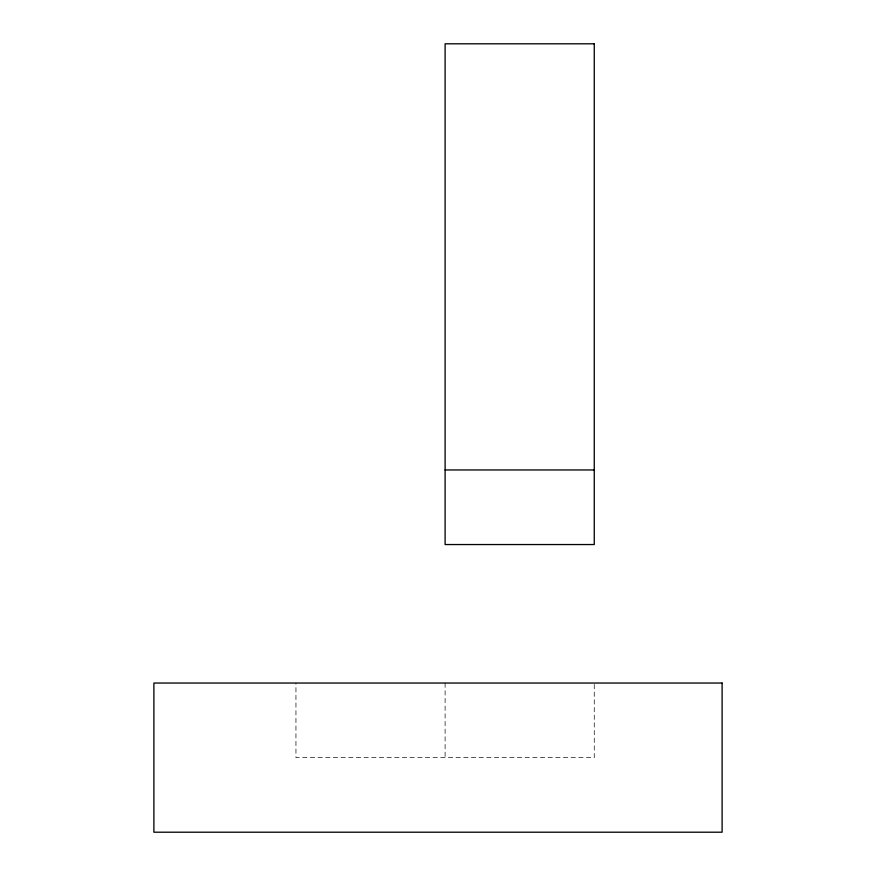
<?xml version="1.0" encoding="UTF-8"?>
<svg xmlns="http://www.w3.org/2000/svg" width="876" height="876" viewBox="0 0 876 876"><rect width="100%" height="100%" fill="white"/><g stroke="black" fill="none" stroke-linecap="round" stroke-linejoin="round"><path stroke-width="0.66" stroke-dasharray="4.38 3.29" d="M594.257 684.397L594.257 757.62L295.946 757.62L295.946 683.039M445.107 683.039L445.107 757.62"/><path stroke-width="1.31" d="M445.107 469.963L594.257 469.963M594.257 43.8L445.107 43.8L445.107 544.543L594.257 544.543L594.257 43.8M722.109 683.039L153.891 683.039L153.891 832.2L722.109 832.2L722.109 683.039"/></g></svg>
